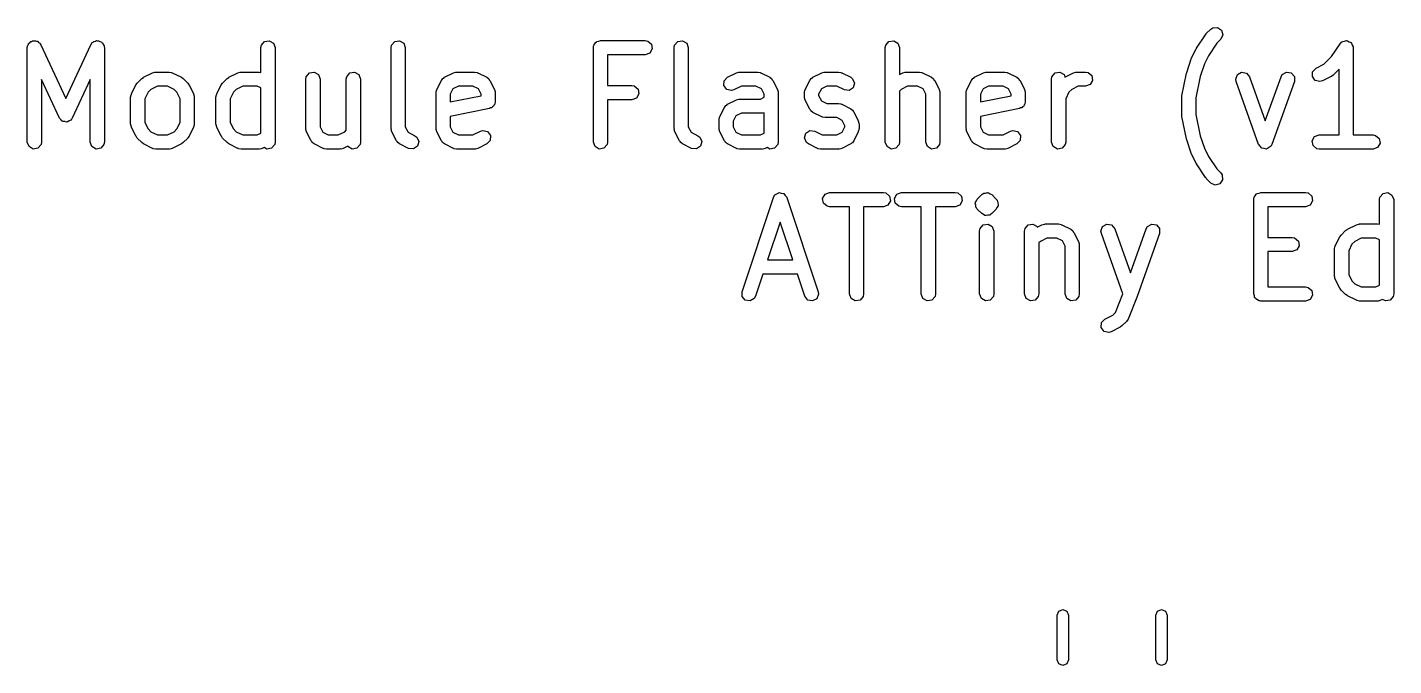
# Model space of a CAD drawing. Extents: x 93.8 to 150, y -109.7 to -90.2.
# Drawn here: x 127.94 to 142.43, y -97 to -90.23 of the extents above; entities that cross this region are included whole.
import ezdxf

# ---------------------------------------------------------------- set-up
doc = ezdxf.new("R2010")
doc.units = 0
doc.layers.add('BLACK', color=7, linetype='CONTINUOUS')

msp = doc.modelspace()

# ---------------------------------------------------------------- linework, layer by layer
at = {"layer": 'BLACK', "linetype": 'CONTINUOUS'}
for p, q in [((140.512, -90.2365), (140.563, -90.2321)), ((140.563, -90.2321), (140.605, -90.2615)), ((127.993, -90.3807), (128.001, -90.3749)), ((128.001, -90.3749), (128.017, -90.3764)), ((128.017, -90.3764), (128.033, -90.3735)), ((128.033, -90.3735), (128.042, -90.3785)), ((128.042, -90.3785), (128.052, -90.3794)), ((128.052, -90.3794), (128.064, -90.391)), ((128.649, -90.3824), (128.666, -90.3796)), ((128.666, -90.3796), (128.68, -90.3727)), ((128.68, -90.3727), (128.69, -90.3753)), ((128.69, -90.3753), (128.7, -90.3735)), ((128.7, -90.3735), (128.714, -90.3817)), ((130.459, -90.3824), (130.509, -90.3735)), ((130.509, -90.3735), (130.554, -90.3992)), ((131.84, -90.3824), (131.89, -90.3735)), ((131.89, -90.3735), (131.935, -90.3992)), ((133.983, -90.3824), (134.002, -90.379)), ((134.002, -90.379), (134.02, -90.3724)), ((134.02, -90.3724), (134.496, -90.3724)), ((134.496, -90.3724), (134.522, -90.3769)), ((134.522, -90.3769), (134.561, -90.4099)), ((134.84, -90.3824), (134.89, -90.3735)), ((134.89, -90.3735), (134.935, -90.3992)), ((137.078, -90.3824), (137.129, -90.3735)), ((137.129, -90.3735), (137.173, -90.3992)), ((140.339, -90.4534), (140.434, -90.3105)), ((140.434, -90.3105), (140.442, -90.3023)), ((140.442, -90.3023), (140.443, -90.2991)), ((140.443, -90.2991), (140.491, -90.2515)), ((140.491, -90.2515), (140.512, -90.2365)), ((140.597, -90.3576), (140.555, -90.3999)), ((140.619, -90.3111), (140.597, -90.3576)), ((140.605, -90.2615), (140.619, -90.3111)), ((141.887, -90.3824), (141.909, -90.3786)), ((141.909, -90.3786), (141.93, -90.3725)), ((141.93, -90.3725), (141.934, -90.3743)), ((141.934, -90.3743), (141.938, -90.3735)), ((141.938, -90.3735), (141.957, -90.3844)), ((127.945, -90.4474), (127.95, -90.4217)), ((127.945, -91.4474), (127.945, -90.4474)), ((127.95, -90.4217), (127.956, -90.4141)), ((127.956, -90.4141), (127.959, -90.4044)), ((127.959, -90.4044), (127.972, -90.395)), ((127.972, -90.395), (127.983, -90.3824)), ((127.983, -90.3824), (127.993, -90.3807)), ((128.064, -90.391), (128.078, -90.3992)), ((128.078, -90.3992), (128.081, -90.4086)), ((128.081, -90.4086), (128.088, -90.4157)), ((128.088, -90.4157), (128.354, -90.9843)), ((128.354, -90.9843), (128.619, -90.4157)), ((128.619, -90.4157), (128.634, -90.3943)), ((128.634, -90.3943), (128.643, -90.3901)), ((128.643, -90.3901), (128.649, -90.3824)), ((128.714, -90.3817), (128.73, -90.386)), ((128.73, -90.386), (128.736, -90.3942)), ((128.736, -90.3942), (128.744, -90.3992)), ((128.744, -90.3992), (128.75, -90.4146)), ((128.75, -90.4146), (128.759, -90.428)), ((128.759, -90.428), (128.758, -90.438)), ((128.758, -90.438), (128.762, -90.4474)), ((128.762, -90.4474), (128.762, -91.4474)), ((130.421, -90.4474), (130.426, -90.4217)), ((130.421, -90.7093), (130.421, -90.4474)), ((130.426, -90.4217), (130.459, -90.3824)), ((130.554, -90.3992), (130.571, -90.4474)), ((130.571, -90.4474), (130.571, -91.4474)), ((131.802, -90.4474), (131.807, -90.4217)), ((131.802, -91.3045), (131.802, -90.4474)), ((131.807, -90.4217), (131.84, -90.3824)), ((131.935, -90.3992), (131.952, -90.4474)), ((131.952, -90.4474), (131.952, -91.2868)), ((133.945, -90.4474), (133.947, -90.4376)), ((133.945, -91.4474), (133.945, -90.4474)), ((133.946, -90.4344), (133.948, -90.4315)), ((133.947, -90.4376), (133.946, -90.4344)), ((133.948, -90.4315), (133.95, -90.4217)), ((133.95, -90.4217), (133.962, -90.4068)), ((133.962, -90.4068), (133.972, -90.3899)), ((133.972, -90.3899), (133.978, -90.3876)), ((133.978, -90.3876), (133.983, -90.3824)), ((134.496, -90.5224), (134.095, -90.5224)), ((134.095, -90.5224), (134.095, -90.8486)), ((134.545, -90.5048), (134.496, -90.5224)), ((134.57, -90.4604), (134.545, -90.5048)), ((134.561, -90.4099), (134.57, -90.4604)), ((134.802, -90.4474), (134.807, -90.4217)), ((134.802, -91.3045), (134.802, -90.4474)), ((134.807, -90.4217), (134.84, -90.3824)), ((134.935, -90.3992), (134.952, -90.4474)), ((134.952, -90.4474), (134.952, -91.2868)), ((137.04, -90.4474), (137.045, -90.4217)), ((137.04, -91.4474), (137.04, -90.4474)), ((137.045, -90.4217), (137.078, -90.3824)), ((137.173, -90.3992), (137.19, -90.4474)), ((137.19, -90.4474), (137.19, -90.7308)), ((140.286, -90.5567), (140.334, -90.4615)), ((140.334, -90.4615), (140.338, -90.456)), ((140.338, -90.456), (140.339, -90.4534)), ((140.555, -90.3999), (140.466, -90.5327)), ((141.771, -90.5425), (141.863, -90.4058)), ((141.863, -90.4058), (141.881, -90.3869)), ((141.881, -90.3869), (141.885, -90.3857)), ((141.885, -90.3857), (141.887, -90.3824)), ((141.957, -90.3844), (141.977, -90.3931)), ((141.977, -90.3931), (141.979, -90.397)), ((141.979, -90.397), (141.982, -90.3992)), ((141.982, -90.3992), (141.99, -90.4196)), ((141.99, -90.4196), (142, -90.4391)), ((142, -90.4391), (141.999, -90.4433)), ((141.999, -90.4433), (142, -90.4474)), ((142, -90.4474), (142, -91.3724)), ((140.235, -90.7094), (140.282, -90.5665)), ((140.282, -90.5665), (140.286, -90.5596)), ((140.286, -90.5596), (140.286, -90.5567)), ((140.423, -90.619), (140.379, -90.7524)), ((140.466, -90.5327), (140.423, -90.619)), ((141.57, -90.7033), (141.606, -90.666)), ((141.606, -90.666), (141.69, -90.6238)), ((141.69, -90.6238), (141.771, -90.5425)), ((128.286, -91.1934), (128.095, -90.7854)), ((128.095, -90.7854), (128.095, -91.4474)), ((128.612, -90.7854), (128.422, -91.1934)), ((128.612, -91.4474), (128.612, -90.7854)), ((129.11, -90.8229), (129.158, -90.7753)), ((129.158, -90.7753), (129.176, -90.7624)), ((129.176, -90.7624), (129.177, -90.7613)), ((129.177, -90.7613), (129.272, -90.7136)), ((129.272, -90.7136), (129.297, -90.7062)), ((129.297, -90.7062), (129.302, -90.7072)), ((129.302, -90.7072), (129.306, -90.7057)), ((129.306, -90.7057), (129.449, -90.7057)), ((129.449, -90.7057), (129.474, -90.7102)), ((129.474, -90.7102), (129.478, -90.7131)), ((129.478, -90.7131), (129.482, -90.7136)), ((129.482, -90.7136), (129.578, -90.7613)), ((129.578, -90.7613), (129.596, -90.7746)), ((129.596, -90.7746), (129.597, -90.7753)), ((129.597, -90.7753), (129.645, -90.8229)), ((130.015, -90.8229), (130.062, -90.7753)), ((130.062, -90.7753), (130.081, -90.7624)), ((130.081, -90.7624), (130.082, -90.7613)), ((130.082, -90.7613), (130.177, -90.7136)), ((130.177, -90.7136), (130.202, -90.7062)), ((130.202, -90.7062), (130.207, -90.7072)), ((130.207, -90.7072), (130.211, -90.7057)), ((130.211, -90.7057), (130.401, -90.7057)), ((130.401, -90.7057), (130.421, -90.7093)), ((130.898, -90.7807), (130.902, -90.7551)), ((130.898, -91.3045), (130.898, -90.7807)), ((130.902, -90.7551), (130.935, -90.7158)), ((130.935, -90.7158), (130.986, -90.7069)), ((130.986, -90.7069), (131.03, -90.7325)), ((131.03, -90.7325), (131.048, -90.7807)), ((131.048, -90.7807), (131.048, -91.2868)), ((131.326, -90.7807), (131.331, -90.7551)), ((131.326, -91.3211), (131.326, -90.7807)), ((131.331, -90.7551), (131.364, -90.7158)), ((131.364, -90.7158), (131.414, -90.7069)), ((131.414, -90.7069), (131.459, -90.7325)), ((131.459, -90.7325), (131.476, -90.7807)), ((131.476, -90.7807), (131.476, -91.4474)), ((132.286, -90.89), (132.334, -90.7948)), ((132.334, -90.7948), (132.35, -90.7739)), ((132.35, -90.7739), (132.36, -90.7694)), ((132.36, -90.7694), (132.368, -90.7613)), ((132.368, -90.7613), (132.463, -90.7136)), ((132.463, -90.7136), (132.488, -90.7062)), ((132.488, -90.7062), (132.492, -90.7072)), ((132.492, -90.7072), (132.496, -90.7057)), ((132.496, -90.7057), (132.687, -90.7057)), ((132.687, -90.7057), (132.713, -90.7102)), ((132.713, -90.7102), (132.716, -90.7131)), ((132.716, -90.7131), (132.72, -90.7136)), ((132.72, -90.7136), (132.816, -90.7613)), ((132.816, -90.7613), (132.837, -90.7768)), ((132.837, -90.7768), (132.841, -90.7871)), ((132.841, -90.7871), (132.849, -90.7948)), ((132.849, -90.7948), (132.897, -90.89)), ((135.329, -90.8497), (135.332, -90.7985)), ((135.332, -90.7985), (135.368, -90.7613)), ((135.368, -90.7613), (135.463, -90.7136)), ((135.463, -90.7136), (135.488, -90.7062)), ((135.488, -90.7062), (135.492, -90.7072)), ((135.492, -90.7072), (135.496, -90.7057)), ((135.496, -90.7057), (135.687, -90.7057)), ((135.687, -90.7057), (135.713, -90.7102)), ((135.713, -90.7102), (135.716, -90.7131)), ((135.716, -90.7131), (135.72, -90.7136)), ((135.72, -90.7136), (135.816, -90.7613)), ((135.816, -90.7613), (135.837, -90.7768)), ((135.837, -90.7768), (135.841, -90.7871)), ((135.841, -90.7871), (135.849, -90.7948)), ((135.849, -90.7948), (135.897, -90.89)), ((136.191, -90.89), (136.239, -90.7948)), ((136.239, -90.7948), (136.254, -90.7739)), ((136.254, -90.7739), (136.265, -90.7694)), ((136.265, -90.7694), (136.272, -90.7613)), ((136.272, -90.7613), (136.368, -90.7136)), ((136.368, -90.7136), (136.393, -90.7062)), ((136.393, -90.7062), (136.397, -90.7072)), ((136.397, -90.7072), (136.401, -90.7057)), ((136.401, -90.7057), (136.544, -90.7057)), ((136.544, -90.7057), (136.57, -90.7102)), ((136.57, -90.7102), (136.573, -90.7131)), ((136.573, -90.7131), (136.578, -90.7136)), ((136.578, -90.7136), (136.673, -90.7613)), ((136.673, -90.7613), (136.694, -90.7768)), ((136.694, -90.7768), (136.714, -90.8238)), ((137.19, -90.7308), (137.225, -90.7136)), ((137.225, -90.7136), (137.25, -90.7062)), ((137.25, -90.7062), (137.254, -90.7072)), ((137.254, -90.7072), (137.258, -90.7057)), ((137.258, -90.7057), (137.401, -90.7057)), ((137.401, -90.7057), (137.427, -90.7102)), ((137.427, -90.7102), (137.43, -90.7131)), ((137.43, -90.7131), (137.435, -90.7136)), ((137.435, -90.7136), (137.53, -90.7613)), ((137.53, -90.7613), (137.551, -90.7768)), ((137.551, -90.7768), (137.555, -90.7871)), ((137.555, -90.7871), (137.564, -90.7948)), ((137.564, -90.7948), (137.611, -90.89)), ((137.906, -90.89), (137.953, -90.7948)), ((137.953, -90.7948), (137.969, -90.7739)), ((137.969, -90.7739), (137.979, -90.7694)), ((137.979, -90.7694), (137.987, -90.7613)), ((137.987, -90.7613), (138.082, -90.7136)), ((138.082, -90.7136), (138.107, -90.7062)), ((138.107, -90.7062), (138.111, -90.7072)), ((138.111, -90.7072), (138.115, -90.7057)), ((138.115, -90.7057), (138.306, -90.7057)), ((138.306, -90.7057), (138.332, -90.7102)), ((138.332, -90.7102), (138.335, -90.7131)), ((138.335, -90.7131), (138.339, -90.7136)), ((138.339, -90.7136), (138.435, -90.7613)), ((138.435, -90.7613), (138.456, -90.7768)), ((138.456, -90.7768), (138.46, -90.7871)), ((138.46, -90.7871), (138.468, -90.7948)), ((138.468, -90.7948), (138.516, -90.89)), ((138.802, -90.7807), (138.807, -90.7551)), ((138.802, -91.4474), (138.802, -90.7807)), ((138.807, -90.7551), (138.84, -90.7158)), ((138.84, -90.7158), (138.89, -90.7069)), ((138.89, -90.7069), (138.935, -90.7325)), ((138.935, -90.7325), (138.944, -90.7586)), ((138.944, -90.7586), (139.034, -90.7136)), ((139.034, -90.7136), (139.059, -90.7062)), ((139.059, -90.7062), (139.064, -90.7072)), ((139.064, -90.7072), (139.068, -90.7057)), ((139.068, -90.7057), (139.163, -90.7057)), ((139.163, -90.7057), (139.189, -90.7102)), ((139.189, -90.7102), (139.228, -90.7432)), ((139.237, -90.7937), (139.211, -90.8382)), ((139.228, -90.7432), (139.237, -90.7937)), ((140.185, -90.9565), (140.232, -90.7184)), ((140.232, -90.7184), (140.235, -90.7121)), ((140.235, -90.7121), (140.235, -90.7094)), ((140.379, -90.7524), (140.333, -90.9786)), ((140.755, -90.7803), (140.773, -90.7322)), ((140.759, -90.8059), (140.755, -90.7803)), ((140.997, -91.4726), (140.759, -90.8059)), ((140.773, -90.7322), (140.817, -90.7068)), ((140.817, -90.7068), (140.868, -90.716)), ((140.868, -90.716), (140.9, -90.7555)), ((140.9, -90.7555), (141.068, -91.2244)), ((141.068, -91.2244), (141.235, -90.7555)), ((141.377, -90.8059), (141.138, -91.4726)), ((141.235, -90.7555), (141.248, -90.7329)), ((141.248, -90.7329), (141.292, -90.7069)), ((141.292, -90.7069), (141.343, -90.7155)), ((141.343, -90.7155), (141.376, -90.7546)), ((141.376, -90.7546), (141.377, -90.8059)), ((141.567, -90.7545), (141.57, -90.7033)), ((141.598, -90.7957), (141.567, -90.7545)), ((141.648, -90.8076), (141.598, -90.7957)), ((141.673, -90.8002), (141.648, -90.8076)), ((141.768, -90.7526), (141.673, -90.8002)), ((141.769, -90.7514), (141.768, -90.7526)), ((141.788, -90.7385), (141.769, -90.7514)), ((141.85, -90.6761), (141.788, -90.7385)), ((141.85, -91.3724), (141.85, -90.6761)), ((129.04, -90.9712), (129.045, -90.9455)), ((129.045, -90.9455), (129.048, -90.9421)), ((129.048, -90.9376), (129.096, -90.8424)), ((129.048, -90.9421), (129.048, -90.9376)), ((129.096, -90.8424), (129.109, -90.8244)), ((129.109, -90.8244), (129.11, -90.8229)), ((129.225, -90.9204), (129.19, -90.9889)), ((129.255, -90.89), (129.225, -90.9204)), ((129.324, -90.8557), (129.255, -90.89)), ((129.431, -90.8557), (129.324, -90.8557)), ((129.5, -90.89), (129.431, -90.8557)), ((129.53, -90.9204), (129.5, -90.89)), ((129.564, -90.9889), (129.53, -90.9204)), ((129.645, -90.8229), (129.658, -90.8413)), ((129.658, -90.8413), (129.659, -90.8424)), ((129.659, -90.8424), (129.706, -90.9376)), ((129.706, -90.9376), (129.714, -90.9626)), ((129.945, -90.9712), (129.95, -90.9455)), ((129.95, -90.9455), (129.953, -90.9421)), ((129.953, -90.9376), (130.001, -90.8424)), ((129.953, -90.9421), (129.953, -90.9376)), ((130.001, -90.8424), (130.014, -90.8244)), ((130.014, -90.8244), (130.015, -90.8229)), ((130.129, -90.9204), (130.095, -90.9889)), ((130.16, -90.89), (130.129, -90.9204)), ((130.228, -90.8557), (130.16, -90.89)), ((130.383, -90.8557), (130.228, -90.8557)), ((130.421, -90.8747), (130.383, -90.8557)), ((130.421, -91.3534), (130.421, -90.8747)), ((132.279, -90.9236), (132.283, -90.8979)), ((132.279, -91.3045), (132.279, -90.9236)), ((132.283, -90.8979), (132.286, -90.8945)), ((132.286, -90.8945), (132.286, -90.89)), ((132.457, -90.8842), (132.429, -90.9413)), ((132.429, -90.9413), (132.429, -91.0226)), ((132.429, -91.0226), (132.755, -90.9573)), ((132.514, -90.8557), (132.457, -90.8842)), ((132.669, -90.8557), (132.514, -90.8557)), ((132.726, -90.8842), (132.669, -90.8557)), ((132.755, -90.9413), (132.726, -90.8842)), ((132.755, -90.9573), (132.755, -90.9413)), ((132.897, -90.89), (132.904, -90.915)), ((132.904, -90.915), (132.903, -90.9194)), ((132.903, -90.9194), (132.905, -90.9236)), ((132.905, -90.9236), (132.905, -91.0188)), ((134.095, -90.8486), (134.354, -90.8486)), ((134.354, -90.8486), (134.379, -90.8531)), ((134.379, -90.8531), (134.419, -90.8861)), ((134.427, -90.9366), (134.402, -90.981)), ((134.419, -90.8861), (134.427, -90.9366)), ((135.36, -90.8909), (135.329, -90.8497)), ((135.41, -90.9028), (135.36, -90.8909)), ((135.435, -90.8954), (135.41, -90.9028)), ((135.514, -90.8557), (135.435, -90.8954)), ((135.669, -90.8557), (135.514, -90.8557)), ((135.726, -90.8842), (135.669, -90.8557)), ((135.755, -90.9413), (135.726, -90.8842)), ((135.755, -90.9725), (135.755, -90.9413)), ((135.897, -90.89), (135.904, -90.915)), ((135.904, -90.915), (135.903, -90.9194)), ((135.903, -90.9194), (135.905, -90.9236)), ((135.905, -90.9236), (135.905, -91.4474)), ((136.183, -90.9236), (136.188, -90.8979)), ((136.183, -90.9712), (136.183, -90.9236)), ((136.188, -90.8979), (136.191, -90.8945)), ((136.191, -90.8945), (136.191, -90.89)), ((136.362, -90.8842), (136.333, -90.9413)), ((136.333, -90.9413), (136.333, -90.9535)), ((136.333, -90.9535), (136.362, -91.0105)), ((136.419, -90.8557), (136.362, -90.8842)), ((136.526, -90.8557), (136.419, -90.8557)), ((136.606, -90.8954), (136.526, -90.8557)), ((136.657, -90.9013), (136.606, -90.8954)), ((136.7, -90.873), (136.657, -90.9013)), ((136.714, -90.8238), (136.7, -90.873)), ((137.208, -90.89), (137.19, -90.907)), ((137.19, -90.907), (137.19, -91.4474)), ((137.276, -90.8557), (137.208, -90.89)), ((137.383, -90.8557), (137.276, -90.8557)), ((137.441, -90.8842), (137.383, -90.8557)), ((137.469, -90.9413), (137.441, -90.8842)), ((137.469, -91.4474), (137.469, -90.9413)), ((137.611, -90.89), (137.619, -90.915)), ((137.619, -90.915), (137.618, -90.9194)), ((137.618, -90.9194), (137.619, -90.9236)), ((137.619, -90.9236), (137.619, -91.4474)), ((137.898, -90.9236), (137.902, -90.8979)), ((137.898, -91.3045), (137.898, -90.9236)), ((137.902, -90.8979), (137.905, -90.8945)), ((137.905, -90.8945), (137.906, -90.89)), ((138.076, -90.8842), (138.048, -90.9413)), ((138.048, -90.9413), (138.048, -91.0226)), ((138.048, -91.0226), (138.374, -90.9573)), ((138.133, -90.8557), (138.076, -90.8842)), ((138.288, -90.8557), (138.133, -90.8557)), ((138.345, -90.8842), (138.288, -90.8557)), ((138.374, -90.9413), (138.345, -90.8842)), ((138.374, -90.9573), (138.374, -90.9413)), ((138.516, -90.89), (138.523, -90.915)), ((138.523, -90.915), (138.522, -90.9194)), ((138.522, -90.9194), (138.524, -90.9236)), ((138.524, -90.9236), (138.524, -91.0188)), ((138.987, -90.9204), (138.952, -90.9889)), ((139.017, -90.89), (138.987, -90.9204)), ((139.086, -90.8557), (139.017, -90.89)), ((139.163, -90.8557), (139.086, -90.8557)), ((139.211, -90.8382), (139.163, -90.8557)), ((140.185, -90.9599), (140.185, -90.9565)), ((129.04, -91.2569), (129.04, -90.9712)), ((129.19, -90.9889), (129.19, -91.2392)), ((129.564, -91.2392), (129.564, -90.9889)), ((129.714, -90.9626), (129.713, -90.967)), ((129.713, -90.967), (129.714, -90.9712)), ((129.714, -90.9712), (129.714, -91.2569)), ((129.945, -91.2569), (129.945, -90.9712)), ((130.095, -90.9889), (130.095, -91.2392)), ((132.844, -91.0924), (132.429, -91.1755)), ((132.855, -91.0859), (132.844, -91.0924)), ((132.867, -91.0838), (132.855, -91.0859)), ((132.876, -91.073), (132.867, -91.0838)), ((132.888, -91.0657), (132.876, -91.073)), ((132.892, -91.054), (132.888, -91.0657)), ((132.9, -91.0445), (132.892, -91.054)), ((132.905, -91.0188), (132.9, -91.0445)), ((134.354, -90.9986), (134.095, -90.9986)), ((134.095, -90.9986), (134.095, -91.4474)), ((134.402, -90.981), (134.354, -90.9986)), ((135.286, -91.1757), (135.334, -91.0805)), ((135.334, -91.0805), (135.35, -91.0596)), ((135.35, -91.0596), (135.36, -91.0551)), ((135.36, -91.0551), (135.368, -91.047)), ((135.368, -91.047), (135.463, -90.9993)), ((135.463, -90.9993), (135.488, -90.9919)), ((135.488, -90.9919), (135.492, -90.993)), ((135.492, -90.993), (135.496, -90.9914)), ((135.496, -90.9914), (135.717, -90.9914)), ((135.717, -90.9914), (135.755, -90.9725)), ((136.185, -90.9754), (136.183, -90.9712)), ((136.184, -90.9798), (136.185, -90.9754)), ((136.191, -91.0047), (136.184, -90.9798)), ((136.239, -91.1), (136.191, -91.0047)), ((136.247, -91.1077), (136.239, -91.1)), ((136.362, -91.0105), (136.419, -91.039)), ((136.419, -91.039), (136.544, -91.039)), ((136.544, -91.039), (136.57, -91.0436)), ((136.57, -91.0436), (136.573, -91.0465)), ((136.573, -91.0465), (136.578, -91.047)), ((136.578, -91.047), (136.673, -91.0946)), ((136.673, -91.0946), (136.694, -91.1101)), ((138.464, -91.0924), (138.048, -91.1755)), ((138.474, -91.0859), (138.464, -91.0924)), ((138.486, -91.0838), (138.474, -91.0859)), ((138.495, -91.073), (138.486, -91.0838)), ((138.507, -91.0657), (138.495, -91.073)), ((138.511, -91.054), (138.507, -91.0657)), ((138.519, -91.0445), (138.511, -91.054)), ((138.524, -91.0188), (138.519, -91.0445)), ((138.952, -90.9889), (138.952, -91.4474)), ((140.183, -90.9712), (140.185, -90.9599)), ((140.183, -91.1617), (140.183, -90.9712)), ((140.333, -90.9786), (140.333, -91.1542)), ((128.299, -91.2071), (128.286, -91.1934)), ((128.311, -91.2231), (128.299, -91.2071)), ((128.317, -91.2248), (128.311, -91.2231)), ((128.322, -91.2296), (128.317, -91.2248)), ((128.341, -91.2313), (128.322, -91.2296)), ((128.36, -91.2364), (128.341, -91.2313)), ((128.366, -91.2335), (128.36, -91.2364)), ((128.373, -91.2341), (128.366, -91.2335)), ((128.389, -91.2229), (128.373, -91.2341)), ((128.407, -91.2147), (128.389, -91.2229)), ((128.412, -91.2066), (128.407, -91.2147)), ((128.415, -91.2047), (128.412, -91.2066)), ((128.416, -91.2015), (128.415, -91.2047)), ((128.422, -91.1934), (128.416, -91.2015)), ((129.19, -91.2392), (129.225, -91.3077)), ((129.53, -91.3077), (129.564, -91.2392)), ((130.095, -91.2392), (130.129, -91.3077)), ((132.429, -91.1755), (132.429, -91.2868)), ((135.279, -91.2093), (135.283, -91.1836)), ((135.279, -91.3045), (135.279, -91.2093)), ((135.283, -91.1836), (135.286, -91.1802)), ((135.286, -91.1802), (135.286, -91.1757)), ((135.457, -91.1699), (135.429, -91.227)), ((135.429, -91.227), (135.429, -91.2868)), ((135.514, -91.1414), (135.457, -91.1699)), ((135.735, -91.1414), (135.514, -91.1414)), ((135.739, -91.1399), (135.735, -91.1414)), ((135.743, -91.1409), (135.739, -91.1399)), ((135.755, -91.1375), (135.743, -91.1409)), ((135.755, -91.3534), (135.755, -91.1375)), ((136.251, -91.118), (136.247, -91.1077)), ((136.272, -91.1335), (136.251, -91.118)), ((136.368, -91.1811), (136.272, -91.1335)), ((136.372, -91.1816), (136.368, -91.1811)), ((136.376, -91.1845), (136.372, -91.1816)), ((136.401, -91.189), (136.376, -91.1845)), ((136.526, -91.189), (136.401, -91.189)), ((136.583, -91.2176), (136.526, -91.189)), ((136.612, -91.2746), (136.583, -91.2176)), ((136.694, -91.1101), (136.698, -91.1204)), ((136.698, -91.1204), (136.706, -91.1281)), ((136.706, -91.1281), (136.754, -91.2234)), ((136.754, -91.2234), (136.761, -91.2483)), ((136.761, -91.2483), (136.76, -91.2527)), ((138.048, -91.1755), (138.048, -91.2868)), ((140.185, -91.1649), (140.183, -91.1617)), ((140.185, -91.1764), (140.185, -91.1649)), ((140.232, -91.4145), (140.185, -91.1764)), ((140.333, -91.1542), (140.379, -91.3805)), ((129.042, -91.2611), (129.04, -91.2569)), ((129.041, -91.2655), (129.042, -91.2611)), ((129.048, -91.2904), (129.041, -91.2655)), ((129.096, -91.3857), (129.048, -91.2904)), ((129.097, -91.3868), (129.096, -91.3857)), ((129.11, -91.4052), (129.097, -91.3868)), ((129.225, -91.3077), (129.255, -91.3381)), ((129.255, -91.3381), (129.324, -91.3724)), ((129.324, -91.3724), (129.431, -91.3724)), ((129.431, -91.3724), (129.5, -91.3381)), ((129.5, -91.3381), (129.53, -91.3077)), ((129.659, -91.3857), (129.645, -91.4037)), ((129.706, -91.2904), (129.659, -91.3857)), ((129.707, -91.286), (129.706, -91.2904)), ((129.71, -91.2826), (129.707, -91.286)), ((129.714, -91.2569), (129.71, -91.2826)), ((129.947, -91.2611), (129.945, -91.2569)), ((129.946, -91.2655), (129.947, -91.2611)), ((129.953, -91.2904), (129.946, -91.2655)), ((130.001, -91.3857), (129.953, -91.2904)), ((130.002, -91.3868), (130.001, -91.3857)), ((130.015, -91.4052), (130.002, -91.3868)), ((130.129, -91.3077), (130.16, -91.3381)), ((130.16, -91.3381), (130.228, -91.3724)), ((130.228, -91.3724), (130.383, -91.3724)), ((130.383, -91.3724), (130.421, -91.3534)), ((130.899, -91.3087), (130.898, -91.3045)), ((130.898, -91.3131), (130.899, -91.3087)), ((130.906, -91.3381), (130.898, -91.3131)), ((130.953, -91.4333), (130.906, -91.3381)), ((131.048, -91.2868), (131.076, -91.3439)), ((131.076, -91.3439), (131.133, -91.3724)), ((131.133, -91.3724), (131.241, -91.3724)), ((131.241, -91.3724), (131.309, -91.3381)), ((131.309, -91.3381), (131.326, -91.3211)), ((131.804, -91.3087), (131.802, -91.3045)), ((131.803, -91.3131), (131.804, -91.3087)), ((131.81, -91.3381), (131.803, -91.3131)), ((131.858, -91.4333), (131.81, -91.3381)), ((131.952, -91.2868), (131.981, -91.3439)), ((131.981, -91.3439), (132.054, -91.3803)), ((132.054, -91.3803), (132.075, -91.3958)), ((132.28, -91.3087), (132.279, -91.3045)), ((132.279, -91.3131), (132.28, -91.3087)), ((132.286, -91.3381), (132.279, -91.3131)), ((132.334, -91.4333), (132.286, -91.3381)), ((132.429, -91.2868), (132.457, -91.3439)), ((132.457, -91.3439), (132.514, -91.3724)), ((132.514, -91.3724), (132.669, -91.3724)), ((132.669, -91.3724), (132.749, -91.3327)), ((132.749, -91.3327), (132.774, -91.3253)), ((132.774, -91.3253), (132.823, -91.3372)), ((132.823, -91.3372), (132.854, -91.3784)), ((132.854, -91.3784), (132.851, -91.4296)), ((134.804, -91.3087), (134.802, -91.3045)), ((134.803, -91.3131), (134.804, -91.3087)), ((134.81, -91.3381), (134.803, -91.3131)), ((134.858, -91.4333), (134.81, -91.3381)), ((134.952, -91.2868), (134.981, -91.3439)), ((134.981, -91.3439), (135.054, -91.3803)), ((135.054, -91.3803), (135.075, -91.3958)), ((135.28, -91.3087), (135.279, -91.3045)), ((135.279, -91.3131), (135.28, -91.3087)), ((135.286, -91.3381), (135.279, -91.3131)), ((135.334, -91.4333), (135.286, -91.3381)), ((135.429, -91.2868), (135.457, -91.3439)), ((135.457, -91.3439), (135.514, -91.3724)), ((135.514, -91.3724), (135.717, -91.3724)), ((135.717, -91.3724), (135.755, -91.3534)), ((136.183, -91.4043), (136.198, -91.3551)), ((136.198, -91.3551), (136.241, -91.3268)), ((136.241, -91.3268), (136.292, -91.3327)), ((136.292, -91.3327), (136.371, -91.3724)), ((136.371, -91.3724), (136.526, -91.3724)), ((136.526, -91.3724), (136.583, -91.3439)), ((136.583, -91.3439), (136.612, -91.2868)), ((136.612, -91.2868), (136.612, -91.2746)), ((136.754, -91.3381), (136.706, -91.4333)), ((136.757, -91.3302), (136.754, -91.3336)), ((136.754, -91.3336), (136.754, -91.3381)), ((136.762, -91.3045), (136.757, -91.3302)), ((136.76, -91.2527), (136.762, -91.2569)), ((136.762, -91.2569), (136.762, -91.3045)), ((137.899, -91.3087), (137.898, -91.3045)), ((137.898, -91.3131), (137.899, -91.3087)), ((137.906, -91.3381), (137.898, -91.3131)), ((137.953, -91.4333), (137.906, -91.3381)), ((138.048, -91.2868), (138.076, -91.3439)), ((138.076, -91.3439), (138.133, -91.3724)), ((138.133, -91.3724), (138.288, -91.3724)), ((138.288, -91.3724), (138.368, -91.3327)), ((138.368, -91.3327), (138.393, -91.3253)), ((138.393, -91.3253), (138.443, -91.3372)), ((138.443, -91.3372), (138.473, -91.3784)), ((138.473, -91.3784), (138.47, -91.4296)), ((140.379, -91.3805), (140.423, -91.5138)), ((141.565, -91.4344), (141.591, -91.3899)), ((141.591, -91.3899), (141.639, -91.3724)), ((141.639, -91.3724), (141.85, -91.3724)), ((142, -91.3724), (142.211, -91.3724)), ((142.211, -91.3724), (142.236, -91.3769)), ((142.236, -91.3769), (142.276, -91.4099)), ((127.963, -91.4956), (127.945, -91.4474)), ((128.007, -91.5212), (127.963, -91.4956)), ((128.058, -91.5123), (128.007, -91.5212)), ((128.091, -91.473), (128.058, -91.5123)), ((128.095, -91.4474), (128.091, -91.473)), ((128.629, -91.4956), (128.612, -91.4474)), ((128.674, -91.5212), (128.629, -91.4956)), ((128.724, -91.5123), (128.674, -91.5212)), ((128.757, -91.473), (128.724, -91.5123)), ((128.762, -91.4474), (128.757, -91.473)), ((129.158, -91.4528), (129.11, -91.4052)), ((129.159, -91.4535), (129.158, -91.4528)), ((129.177, -91.4668), (129.159, -91.4535)), ((129.272, -91.5145), (129.177, -91.4668)), ((129.277, -91.515), (129.272, -91.5145)), ((129.28, -91.5179), (129.277, -91.515)), ((129.306, -91.5224), (129.28, -91.5179)), ((129.449, -91.5224), (129.306, -91.5224)), ((129.453, -91.5208), (129.449, -91.5224)), ((129.457, -91.5219), (129.453, -91.5208)), ((129.482, -91.5145), (129.457, -91.5219)), ((129.578, -91.4668), (129.482, -91.5145)), ((129.579, -91.4657), (129.578, -91.4668)), ((129.597, -91.4528), (129.579, -91.4657)), ((129.645, -91.4052), (129.597, -91.4528)), ((129.645, -91.4037), (129.645, -91.4052)), ((130.062, -91.4528), (130.015, -91.4052)), ((130.064, -91.4535), (130.062, -91.4528)), ((130.082, -91.4668), (130.064, -91.4535)), ((130.177, -91.5145), (130.082, -91.4668)), ((130.182, -91.515), (130.177, -91.5145)), ((130.185, -91.5179), (130.182, -91.515)), ((130.211, -91.5224), (130.185, -91.5179)), ((130.401, -91.5224), (130.211, -91.5224)), ((130.405, -91.5208), (130.401, -91.5224)), ((130.41, -91.5219), (130.405, -91.5208)), ((130.435, -91.5145), (130.41, -91.5219)), ((130.455, -91.5046), (130.435, -91.5145)), ((130.483, -91.5212), (130.455, -91.5046)), ((130.534, -91.5123), (130.483, -91.5212)), ((130.567, -91.473), (130.534, -91.5123)), ((130.571, -91.4474), (130.567, -91.473)), ((130.961, -91.441), (130.953, -91.4333)), ((130.966, -91.4513), (130.961, -91.441)), ((130.987, -91.4668), (130.966, -91.4513)), ((131.082, -91.5145), (130.987, -91.4668)), ((131.086, -91.515), (131.082, -91.5145)), ((131.09, -91.5179), (131.086, -91.515)), ((131.115, -91.5224), (131.09, -91.5179)), ((131.258, -91.5224), (131.115, -91.5224)), ((131.263, -91.5208), (131.258, -91.5224)), ((131.267, -91.5219), (131.263, -91.5208)), ((131.292, -91.5145), (131.267, -91.5219)), ((131.342, -91.4896), (131.292, -91.5145)), ((131.344, -91.4956), (131.342, -91.4896)), ((131.388, -91.5212), (131.344, -91.4956)), ((131.439, -91.5123), (131.388, -91.5212)), ((131.472, -91.473), (131.439, -91.5123)), ((131.476, -91.4474), (131.472, -91.473)), ((131.866, -91.441), (131.858, -91.4333)), ((131.871, -91.4513), (131.866, -91.441)), ((131.891, -91.4668), (131.871, -91.4513)), ((131.987, -91.5145), (131.891, -91.4668)), ((132.038, -91.5203), (131.987, -91.5145)), ((132.08, -91.4921), (132.038, -91.5203)), ((132.075, -91.3958), (132.095, -91.4429)), ((132.095, -91.4429), (132.08, -91.4921)), ((132.342, -91.441), (132.334, -91.4333)), ((132.347, -91.4513), (132.342, -91.441)), ((132.368, -91.4668), (132.347, -91.4513)), ((132.463, -91.5145), (132.368, -91.4668)), ((132.467, -91.515), (132.463, -91.5145)), ((132.471, -91.5179), (132.467, -91.515)), ((132.496, -91.5224), (132.471, -91.5179)), ((132.687, -91.5224), (132.496, -91.5224)), ((132.691, -91.5208), (132.687, -91.5224)), ((132.695, -91.5219), (132.691, -91.5208)), ((132.72, -91.5145), (132.695, -91.5219)), ((132.816, -91.4668), (132.72, -91.5145)), ((132.851, -91.4296), (132.816, -91.4668)), ((133.963, -91.4956), (133.945, -91.4474)), ((134.007, -91.5212), (133.963, -91.4956)), ((134.058, -91.5123), (134.007, -91.5212)), ((134.091, -91.473), (134.058, -91.5123)), ((134.095, -91.4474), (134.091, -91.473)), ((134.866, -91.441), (134.858, -91.4333)), ((134.871, -91.4513), (134.866, -91.441)), ((134.891, -91.4668), (134.871, -91.4513)), ((134.987, -91.5145), (134.891, -91.4668)), ((135.038, -91.5203), (134.987, -91.5145)), ((135.08, -91.4921), (135.038, -91.5203)), ((135.075, -91.3958), (135.095, -91.4429)), ((135.095, -91.4429), (135.08, -91.4921)), ((135.342, -91.441), (135.334, -91.4333)), ((135.347, -91.4513), (135.342, -91.441)), ((135.368, -91.4668), (135.347, -91.4513)), ((135.463, -91.5145), (135.368, -91.4668)), ((135.467, -91.515), (135.463, -91.5145)), ((135.471, -91.5179), (135.467, -91.515)), ((135.496, -91.5224), (135.471, -91.5179)), ((135.735, -91.5224), (135.496, -91.5224)), ((135.739, -91.5208), (135.735, -91.5224)), ((135.743, -91.5219), (135.739, -91.5208)), ((135.768, -91.5145), (135.743, -91.5219)), ((135.788, -91.5046), (135.768, -91.5145)), ((135.817, -91.5212), (135.788, -91.5046)), ((135.867, -91.5123), (135.817, -91.5212)), ((135.9, -91.473), (135.867, -91.5123)), ((135.905, -91.4474), (135.9, -91.473)), ((136.204, -91.4513), (136.183, -91.4043)), ((136.225, -91.4668), (136.204, -91.4513)), ((136.32, -91.5145), (136.225, -91.4668)), ((136.324, -91.515), (136.32, -91.5145)), ((136.328, -91.5179), (136.324, -91.515)), ((136.354, -91.5224), (136.328, -91.5179)), ((136.544, -91.5224), (136.354, -91.5224)), ((136.548, -91.5208), (136.544, -91.5224)), ((136.553, -91.5219), (136.548, -91.5208)), ((136.578, -91.5145), (136.553, -91.5219)), ((136.673, -91.4668), (136.578, -91.5145)), ((136.681, -91.4587), (136.673, -91.4668)), ((136.691, -91.4542), (136.681, -91.4587)), ((136.706, -91.4333), (136.691, -91.4542)), ((137.058, -91.4956), (137.04, -91.4474)), ((137.102, -91.5212), (137.058, -91.4956)), ((137.153, -91.5123), (137.102, -91.5212)), ((137.186, -91.473), (137.153, -91.5123)), ((137.19, -91.4474), (137.186, -91.473)), ((137.487, -91.4956), (137.469, -91.4474)), ((137.531, -91.5212), (137.487, -91.4956)), ((137.582, -91.5123), (137.531, -91.5212)), ((137.615, -91.473), (137.582, -91.5123)), ((137.619, -91.4474), (137.615, -91.473)), ((137.961, -91.441), (137.953, -91.4333)), ((137.966, -91.4513), (137.961, -91.441)), ((137.987, -91.4668), (137.966, -91.4513)), ((138.082, -91.5145), (137.987, -91.4668)), ((138.086, -91.515), (138.082, -91.5145)), ((138.09, -91.5179), (138.086, -91.515)), ((138.115, -91.5224), (138.09, -91.5179)), ((138.306, -91.5224), (138.115, -91.5224)), ((138.31, -91.5208), (138.306, -91.5224)), ((138.315, -91.5219), (138.31, -91.5208)), ((138.339, -91.5145), (138.315, -91.5219)), ((138.435, -91.4668), (138.339, -91.5145)), ((138.47, -91.4296), (138.435, -91.4668)), ((138.82, -91.4956), (138.802, -91.4474)), ((138.864, -91.5212), (138.82, -91.4956)), ((138.915, -91.5123), (138.864, -91.5212)), ((138.948, -91.473), (138.915, -91.5123)), ((138.952, -91.4474), (138.948, -91.473)), ((140.234, -91.4168), (140.232, -91.4145)), ((140.235, -91.4235), (140.234, -91.4168)), ((140.282, -91.5663), (140.235, -91.4235)), ((140.423, -91.5138), (140.466, -91.6001)), ((140.998, -91.473), (140.997, -91.4726)), ((140.998, -91.4735), (140.998, -91.473)), ((141.014, -91.4927), (140.998, -91.4735)), ((141.03, -91.5121), (141.014, -91.4927)), ((141.03, -91.5122), (141.03, -91.5121)), ((141.031, -91.5126), (141.03, -91.5122)), ((141.056, -91.5168), (141.031, -91.5126)), ((141.08, -91.5213), (141.056, -91.5168)), ((141.081, -91.5211), (141.08, -91.5213)), ((141.103, -91.5084), (141.081, -91.5212)), ((141.081, -91.5212), (141.081, -91.5211)), ((141.125, -91.4959), (141.103, -91.5084)), ((141.126, -91.4952), (141.125, -91.4955)), ((141.125, -91.4955), (141.125, -91.4959)), ((141.138, -91.4726), (141.126, -91.4952)), ((141.574, -91.4849), (141.565, -91.4344)), ((141.614, -91.5179), (141.574, -91.4849)), ((141.639, -91.5224), (141.614, -91.5179)), ((142.211, -91.5224), (141.639, -91.5224)), ((142.259, -91.5048), (142.211, -91.5224)), ((142.285, -91.4604), (142.259, -91.5048)), ((142.276, -91.4099), (142.285, -91.4604)), ((140.284, -91.5686), (140.282, -91.5663)), ((140.286, -91.5762), (140.284, -91.5686)), ((140.334, -91.6714), (140.286, -91.5762)), ((140.336, -91.6732), (140.334, -91.6714)), ((140.339, -91.6795), (140.336, -91.6732)), ((140.434, -91.8223), (140.339, -91.6795)), ((140.466, -91.6001), (140.555, -91.7329)), ((140.437, -91.8244), (140.434, -91.8223)), ((140.443, -91.8337), (140.437, -91.8244)), ((140.555, -91.7329), (140.597, -91.7753)), ((140.597, -91.7753), (140.612, -91.7966)), ((140.612, -91.7966), (140.616, -91.8477)), ((140.491, -91.8814), (140.443, -91.8337)), ((140.538, -91.903), (140.491, -91.8814)), ((140.587, -91.8898), (140.538, -91.903)), ((140.616, -91.8477), (140.587, -91.8898)), ((135.521, -93.0337), (135.854, -92.0337)), ((135.854, -92.0337), (135.866, -92.0108)), ((135.866, -92.0108), (135.868, -92.0096)), ((135.868, -92.0096), (135.869, -92.0076)), ((135.869, -92.0076), (135.89, -91.9963)), ((135.89, -91.9963), (135.91, -91.9839)), ((135.91, -91.9839), (135.912, -91.9842)), ((135.912, -91.9842), (135.914, -91.9832)), ((135.914, -91.9832), (135.937, -91.9879)), ((135.937, -91.9879), (135.961, -91.9914)), ((135.961, -91.9914), (135.962, -91.993)), ((135.962, -91.993), (135.964, -91.9935)), ((135.964, -91.9935), (135.979, -92.0121)), ((135.979, -92.0121), (135.995, -92.0298)), ((135.995, -92.0298), (135.995, -92.032)), ((135.995, -92.032), (135.996, -92.0337)), ((135.996, -92.0337), (136.329, -93.0337)), ((136.375, -92.0444), (136.401, -91.9999)), ((136.384, -92.0949), (136.375, -92.0444)), ((136.423, -92.1279), (136.384, -92.0949)), ((136.401, -91.9999), (136.449, -91.9824)), ((136.449, -91.9824), (137.02, -91.9824)), ((137.02, -91.9824), (137.046, -91.9869)), ((137.068, -92.1148), (137.02, -92.1324)), ((137.046, -91.9869), (137.085, -92.0199)), ((137.094, -92.0704), (137.068, -92.1148)), ((137.085, -92.0199), (137.094, -92.0704)), ((137.137, -92.0444), (137.163, -91.9999)), ((137.146, -92.0949), (137.137, -92.0444)), ((137.185, -92.1279), (137.146, -92.0949)), ((137.163, -91.9999), (137.211, -91.9824)), ((137.211, -91.9824), (137.782, -91.9824)), ((137.782, -91.9824), (137.808, -91.9869)), ((137.83, -92.1148), (137.782, -92.1324)), ((137.808, -91.9869), (137.847, -92.0199)), ((137.856, -92.0704), (137.83, -92.1148)), ((137.847, -92.0199), (137.856, -92.0704)), ((137.993, -92.0985), (137.996, -92.0923)), ((137.998, -92.1173), (137.993, -92.0985)), ((137.995, -92.0856), (138.007, -92.0696)), ((137.996, -92.0923), (137.995, -92.0856)), ((138, -92.1367), (137.998, -92.1173)), ((138.007, -92.0696), (138.015, -92.052)), ((138.015, -92.052), (138.062, -92.0043)), ((138.062, -92.0043), (138.071, -91.9987)), ((138.071, -91.9987), (138.072, -91.9959)), ((138.072, -91.9959), (138.076, -91.9951)), ((138.076, -91.995), (138.078, -91.9924)), ((138.076, -91.9951), (138.076, -91.995)), ((138.078, -91.9924), (138.08, -91.9921)), ((138.08, -91.9921), (138.084, -91.9894)), ((138.084, -91.9894), (138.103, -91.9877)), ((138.103, -91.9877), (138.122, -91.9827)), ((138.122, -91.9827), (138.125, -91.9841)), ((138.125, -91.9841), (138.129, -91.9835)), ((138.129, -91.9835), (138.131, -91.9852)), ((138.131, -91.9852), (138.135, -91.9849)), ((138.135, -91.9849), (138.151, -91.9961)), ((138.151, -91.9961), (138.169, -92.0043)), ((138.169, -92.0043), (138.216, -92.052)), ((138.216, -92.052), (138.222, -92.0601)), ((138.222, -92.0601), (138.225, -92.062)), ((138.225, -92.062), (138.225, -92.0652)), ((138.225, -92.0652), (138.231, -92.0733)), ((138.231, -92.0733), (138.233, -92.0927)), ((138.233, -92.0927), (138.238, -92.1115)), ((138.238, -92.1115), (138.235, -92.1177)), ((138.235, -92.1177), (138.236, -92.1244)), ((140.945, -92.0574), (140.947, -92.0476)), ((140.945, -93.0574), (140.945, -92.0574)), ((140.946, -92.0444), (140.948, -92.0415)), ((140.947, -92.0476), (140.946, -92.0444)), ((140.948, -92.0415), (140.95, -92.0317)), ((140.95, -92.0317), (140.962, -92.0168)), ((140.962, -92.0168), (140.972, -91.9999)), ((140.972, -91.9999), (140.978, -91.9976)), ((140.978, -91.9976), (140.983, -91.9924)), ((140.983, -91.9924), (141.002, -91.989)), ((141.002, -91.989), (141.02, -91.9824)), ((141.02, -91.9824), (141.496, -91.9824)), ((141.496, -91.9824), (141.522, -91.9869)), ((141.545, -92.1148), (141.496, -92.1324)), ((141.522, -91.9869), (141.561, -92.0199)), ((141.57, -92.0704), (141.545, -92.1148)), ((141.561, -92.0199), (141.57, -92.0704)), ((142.279, -92.0574), (142.283, -92.0317)), ((142.279, -92.3193), (142.279, -92.0574)), ((142.283, -92.0317), (142.316, -91.9924)), ((142.316, -91.9924), (142.367, -91.9835)), ((142.367, -91.9835), (142.411, -92.0092)), ((142.411, -92.0092), (142.429, -92.0574)), ((142.429, -92.0574), (142.429, -93.0574)), ((136.449, -92.1324), (136.423, -92.1279)), ((136.66, -92.1324), (136.449, -92.1324)), ((136.66, -93.0574), (136.66, -92.1324)), ((137.02, -92.1324), (136.81, -92.1324)), ((136.81, -92.1324), (136.81, -93.0574)), ((137.211, -92.1324), (137.185, -92.1279)), ((137.421, -92.1324), (137.211, -92.1324)), ((137.421, -93.0574), (137.421, -92.1324)), ((137.782, -92.1324), (137.571, -92.1324)), ((137.571, -92.1324), (137.571, -93.0574)), ((138.006, -92.1448), (138, -92.1367)), ((138.006, -92.148), (138.006, -92.1448)), ((138.009, -92.1499), (138.006, -92.148)), ((138.015, -92.158), (138.009, -92.1499)), ((138.062, -92.2057), (138.015, -92.158)), ((138.08, -92.2139), (138.062, -92.2057)), ((138.096, -92.2251), (138.08, -92.2139)), ((138.099, -92.2248), (138.096, -92.2251)), ((138.102, -92.2265), (138.099, -92.2248)), ((138.106, -92.2259), (138.102, -92.2265)), ((138.109, -92.2273), (138.106, -92.2259)), ((138.128, -92.2223), (138.109, -92.2273)), ((138.147, -92.2206), (138.128, -92.2223)), ((138.151, -92.2179), (138.147, -92.2206)), ((138.153, -92.2176), (138.151, -92.2179)), ((138.155, -92.215), (138.153, -92.2176)), ((138.158, -92.2141), (138.155, -92.2149)), ((138.155, -92.2149), (138.155, -92.215)), ((138.16, -92.2113), (138.158, -92.2141)), ((138.169, -92.2057), (138.16, -92.2113)), ((138.216, -92.158), (138.169, -92.2057)), ((138.224, -92.1404), (138.216, -92.158)), ((138.236, -92.1244), (138.224, -92.1404)), ((141.496, -92.1324), (141.095, -92.1324)), ((141.095, -92.1324), (141.095, -92.4586)), ((135.925, -92.2946), (135.791, -92.6967)), ((136.059, -92.6967), (135.925, -92.2946)), ((138.04, -92.3907), (138.045, -92.3651)), ((138.04, -93.0574), (138.04, -92.3907)), ((138.045, -92.3651), (138.078, -92.3258)), ((138.078, -92.3258), (138.129, -92.3169)), ((138.129, -92.3169), (138.173, -92.3425)), ((138.173, -92.3425), (138.19, -92.3907)), ((138.19, -92.3907), (138.19, -93.0574)), ((138.517, -92.3907), (138.521, -92.3651)), ((138.517, -93.0574), (138.517, -92.3907)), ((138.521, -92.3651), (138.554, -92.3258)), ((138.554, -92.3258), (138.605, -92.3169)), ((138.605, -92.3169), (138.649, -92.3425)), ((138.649, -92.3425), (138.651, -92.3485)), ((138.651, -92.3485), (138.701, -92.3236)), ((138.701, -92.3236), (138.726, -92.3162)), ((138.726, -92.3162), (138.73, -92.3172)), ((138.73, -92.3172), (138.735, -92.3157)), ((138.735, -92.3157), (138.877, -92.3157)), ((138.877, -92.3157), (138.903, -92.3202)), ((138.903, -92.3202), (138.906, -92.3231)), ((138.906, -92.3231), (138.911, -92.3236)), ((138.911, -92.3236), (139.006, -92.3713)), ((139.006, -92.3713), (139.027, -92.3868)), ((139.027, -92.3868), (139.032, -92.3971)), ((139.032, -92.3971), (139.04, -92.4048)), ((139.04, -92.4048), (139.087, -92.5)), ((139.326, -92.3903), (139.344, -92.3422)), ((139.331, -92.4159), (139.326, -92.3903)), ((139.344, -92.3422), (139.389, -92.3168)), ((139.389, -92.3168), (139.439, -92.326)), ((139.439, -92.326), (139.472, -92.3655)), ((139.472, -92.3655), (139.639, -92.8344)), ((139.639, -92.8344), (139.807, -92.3655)), ((139.807, -92.3655), (139.82, -92.3429)), ((139.82, -92.3429), (139.864, -92.3169)), ((139.864, -92.3169), (139.914, -92.3255)), ((139.914, -92.3255), (139.948, -92.3646)), ((139.948, -92.3646), (139.948, -92.4159)), ((141.872, -92.4329), (141.92, -92.3853)), ((141.92, -92.3853), (141.938, -92.3724)), ((141.938, -92.3724), (141.939, -92.3713)), ((141.939, -92.3713), (142.034, -92.3236)), ((142.034, -92.3236), (142.059, -92.3162)), ((142.059, -92.3162), (142.064, -92.3172)), ((142.064, -92.3172), (142.068, -92.3157)), ((142.068, -92.3157), (142.258, -92.3157)), ((142.258, -92.3157), (142.279, -92.3193)), ((138.684, -92.5), (138.667, -92.517)), ((138.667, -92.517), (138.667, -93.0574)), ((138.752, -92.4657), (138.684, -92.5)), ((138.86, -92.4657), (138.752, -92.4657)), ((138.917, -92.4942), (138.86, -92.4657)), ((138.945, -92.5513), (138.917, -92.4942)), ((138.945, -93.0574), (138.945, -92.5513)), ((139.087, -92.5), (139.095, -92.525)), ((139.095, -92.525), (139.094, -92.5294)), ((139.094, -92.5294), (139.095, -92.5336)), ((139.095, -92.5336), (139.095, -93.0574)), ((139.559, -93.0559), (139.331, -92.4159)), ((139.948, -92.4159), (139.71, -93.0826)), ((141.095, -92.4586), (141.354, -92.4586)), ((141.354, -92.4586), (141.379, -92.4631)), ((141.379, -92.4631), (141.419, -92.4961)), ((141.427, -92.5466), (141.402, -92.591)), ((141.419, -92.4961), (141.427, -92.5466)), ((141.807, -92.5555), (141.81, -92.5521)), ((141.81, -92.5476), (141.858, -92.4524)), ((141.81, -92.5521), (141.81, -92.5476)), ((141.858, -92.4524), (141.871, -92.4344)), ((141.871, -92.4344), (141.872, -92.4329)), ((141.987, -92.5304), (141.952, -92.5989)), ((142.017, -92.5), (141.987, -92.5304)), ((142.086, -92.4657), (142.017, -92.5)), ((142.241, -92.4657), (142.086, -92.4657)), ((142.279, -92.4847), (142.241, -92.4657)), ((142.279, -92.9634), (142.279, -92.4847)), ((135.791, -92.6967), (136.059, -92.6967)), ((141.354, -92.6086), (141.095, -92.6086)), ((141.095, -92.6086), (141.095, -92.9824)), ((141.402, -92.591), (141.354, -92.6086)), ((141.802, -92.5812), (141.807, -92.5555)), ((141.802, -92.8669), (141.802, -92.5812)), ((141.952, -92.5989), (141.952, -92.8492)), ((135.741, -92.8467), (135.663, -93.0811)), ((136.109, -92.8467), (135.741, -92.8467)), ((136.187, -93.0811), (136.109, -92.8467)), ((141.095, -92.9824), (141.496, -92.9824)), ((141.496, -92.9824), (141.522, -92.9869)), ((141.522, -92.9869), (141.561, -93.0199)), ((141.804, -92.8711), (141.802, -92.8669)), ((141.803, -92.8755), (141.804, -92.8711)), ((141.81, -92.9004), (141.803, -92.8755)), ((141.858, -92.9957), (141.81, -92.9004)), ((141.952, -92.8492), (141.987, -92.9177)), ((141.987, -92.9177), (142.017, -92.9481)), ((142.017, -92.9481), (142.086, -92.9824)), ((142.086, -92.9824), (142.241, -92.9824)), ((142.241, -92.9824), (142.279, -92.9634)), ((135.522, -93.0849), (135.521, -93.0337)), ((135.556, -93.1233), (135.522, -93.0849)), ((135.607, -93.1309), (135.556, -93.1233)), ((135.65, -93.104), (135.607, -93.1309)), ((135.663, -93.0811), (135.65, -93.104)), ((136.219, -93.1213), (136.187, -93.0811)), ((136.269, -93.1316), (136.219, -93.1213)), ((136.314, -93.1071), (136.269, -93.1316)), ((136.333, -93.0594), (136.314, -93.1071)), ((136.329, -93.0337), (136.333, -93.0594)), ((136.677, -93.1056), (136.66, -93.0574)), ((136.721, -93.1312), (136.677, -93.1056)), ((136.772, -93.1223), (136.721, -93.1312)), ((136.805, -93.083), (136.772, -93.1223)), ((136.81, -93.0574), (136.805, -93.083)), ((137.439, -93.1056), (137.421, -93.0574)), ((137.483, -93.1312), (137.439, -93.1056)), ((137.534, -93.1223), (137.483, -93.1312)), ((137.567, -93.083), (137.534, -93.1223)), ((137.571, -93.0574), (137.567, -93.083)), ((138.058, -93.1056), (138.04, -93.0574)), ((138.102, -93.1312), (138.058, -93.1056)), ((138.153, -93.1223), (138.102, -93.1312)), ((138.186, -93.083), (138.153, -93.1223)), ((138.19, -93.0574), (138.186, -93.083)), ((138.534, -93.1056), (138.517, -93.0574)), ((138.579, -93.1312), (138.534, -93.1056)), ((138.629, -93.1223), (138.579, -93.1312)), ((138.662, -93.083), (138.629, -93.1223)), ((138.667, -93.0574), (138.662, -93.083)), ((138.963, -93.1056), (138.945, -93.0574)), ((139.007, -93.1312), (138.963, -93.1056)), ((139.058, -93.1223), (139.007, -93.1312)), ((139.091, -93.083), (139.058, -93.1223)), ((139.095, -93.0574), (139.091, -93.083)), ((139.48, -93.2533), (139.559, -93.0559)), ((139.709, -93.0852), (139.614, -93.3233)), ((139.71, -93.0826), (139.709, -93.0843)), ((139.709, -93.0843), (139.709, -93.0852)), ((140.952, -93.0757), (140.945, -93.0574)), ((140.955, -93.0949), (140.952, -93.0757)), ((140.96, -93.0992), (140.955, -93.0949)), ((140.963, -93.1056), (140.96, -93.0992)), ((140.98, -93.1153), (140.963, -93.1056)), ((140.995, -93.1279), (140.98, -93.1153)), ((141.004, -93.1296), (140.995, -93.1279)), ((141.007, -93.1312), (141.004, -93.1296)), ((141.01, -93.1307), (141.007, -93.1312)), ((141.02, -93.1324), (141.01, -93.1307)), ((141.545, -93.1148), (141.496, -93.1324)), ((141.57, -93.0704), (141.545, -93.1148)), ((141.561, -93.0199), (141.57, -93.0704)), ((141.859, -92.9968), (141.858, -92.9957)), ((141.872, -93.0152), (141.859, -92.9968)), ((141.92, -93.0628), (141.872, -93.0152)), ((141.921, -93.0635), (141.92, -93.0628)), ((141.939, -93.0768), (141.921, -93.0635)), ((142.034, -93.1245), (141.939, -93.0768)), ((142.039, -93.125), (142.034, -93.1245)), ((142.042, -93.1279), (142.039, -93.125)), ((142.068, -93.1324), (142.042, -93.1279)), ((142.263, -93.1308), (142.258, -93.1324)), ((142.267, -93.1319), (142.263, -93.1308)), ((142.292, -93.1245), (142.267, -93.1319)), ((142.312, -93.1146), (142.292, -93.1245)), ((142.341, -93.1312), (142.312, -93.1146)), ((142.391, -93.1223), (142.341, -93.1312)), ((142.424, -93.083), (142.391, -93.1223)), ((142.429, -93.0574), (142.424, -93.083)), ((139.452, -93.2815), (139.48, -93.2533)), ((141.496, -93.1324), (141.02, -93.1324)), ((142.258, -93.1324), (142.068, -93.1324)), ((139.329, -93.4121), (139.332, -93.3609)), ((139.36, -93.4533), (139.329, -93.4121)), ((139.332, -93.3609), (139.368, -93.3236)), ((139.368, -93.3236), (139.452, -93.2815)), ((139.53, -93.4102), (139.435, -93.4578)), ((139.531, -93.409), (139.53, -93.4102)), ((139.549, -93.3961), (139.531, -93.409)), ((139.597, -93.3485), (139.549, -93.3961)), ((139.598, -93.3465), (139.597, -93.3485)), ((139.6, -93.3455), (139.598, -93.3465)), ((139.614, -93.3233), (139.6, -93.3455)), ((139.41, -93.4652), (139.36, -93.4533)), ((139.435, -93.4578), (139.41, -93.4652)), ((138.863, -96.4607), (138.881, -96.4183)), ((138.863, -96.9353), (138.863, -96.4607)), ((138.881, -96.4183), (138.923, -96.4007)), ((138.923, -96.4007), (138.966, -96.4183)), ((138.966, -96.4183), (138.983, -96.4607)), ((138.983, -96.4607), (138.983, -96.9353)), ((139.909, -96.4607), (139.926, -96.4183)), ((139.909, -96.9353), (139.909, -96.4607)), ((139.926, -96.4183), (139.969, -96.4007)), ((139.969, -96.4007), (140.011, -96.4183)), ((140.011, -96.4183), (140.028, -96.4607)), ((140.028, -96.4607), (140.028, -96.9353)), ((138.881, -96.9777), (138.863, -96.9353)), ((138.923, -96.9953), (138.881, -96.9777)), ((138.966, -96.9777), (138.923, -96.9953)), ((138.983, -96.9353), (138.966, -96.9777)), ((139.926, -96.9777), (139.909, -96.9353)), ((139.969, -96.9953), (139.926, -96.9777)), ((140.011, -96.9777), (139.969, -96.9953)), ((140.028, -96.9353), (140.011, -96.9777))]:
    msp.add_line(p, q, dxfattribs=at)

doc.saveas('drawing.dxf')
